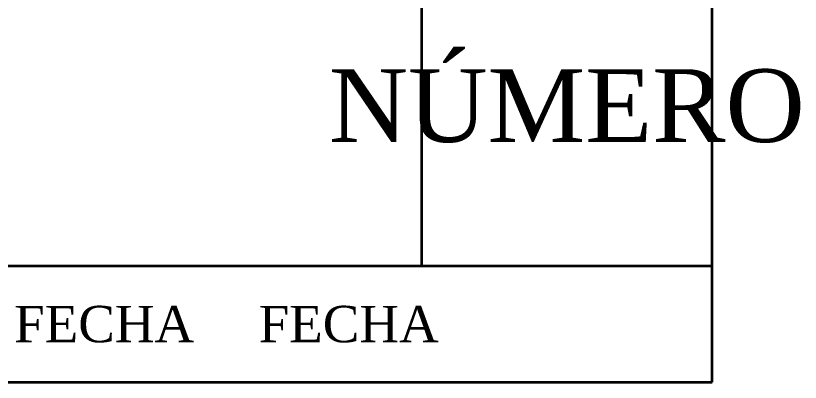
# Model space of a CAD drawing. Header units: millimetres. Extents: x 20 to 211, y 5 to 59.
# Drawn here: x 157.1 to 211.1, y 5 to 30.2 of the extents above; entities that cross this region are included whole.
import ezdxf
from ezdxf.enums import TextEntityAlignment as Align

# ---------------------------------------------------------------- set-up
doc = ezdxf.new("R2010")
doc.units = ezdxf.units.MM
doc.layers.add('Cajetín y formato', color=1, linetype='Continuous', lineweight=35)
doc.layers.add('Textos y Leyendas', color=3, linetype='Continuous', lineweight=15)
doc.styles.add('e1', font='times.ttf')

msp = doc.modelspace()

# ---------------------------------------------------------------- linework, layer by layer
at = {"layer": 'Cajetín y formato'}
for p, q in [((185, 59), (185, 13)), ((205, 5), (205, 59)), ((20, 13), (205, 13)), ((20, 5), (205, 5))]:
    msp.add_line(p, q, dxfattribs=at)

# ---------------------------------------------------------------- texts
at = {"layer": 'Textos y Leyendas', "style": 'e1'}
msp.add_text('FECHA', height=2.5, dxfattribs=at).set_placement((157, 9), align=Align.MIDDLE_LEFT)
at = {"layer": 'Textos y Leyendas', "style": 'e1', "flags": 4}
for tag, height, p in [('NÚMERO', 5, (195, 24)), ('FECHA', 2.5, (180, 9))]:
    msp.add_attdef(tag, text='', height=height, dxfattribs=at).set_placement(p, align=Align.MIDDLE_CENTER)

doc.saveas('drawing.dxf')
